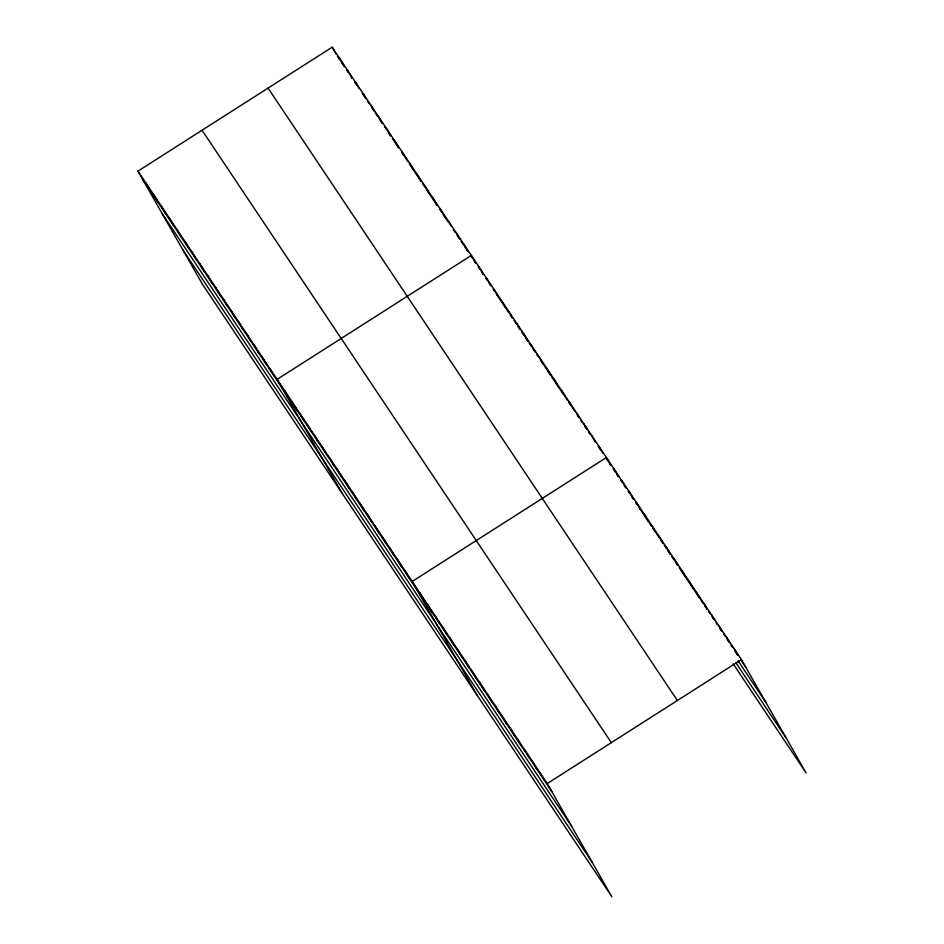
<?xml version="1.0" encoding="UTF-8"?>
<svg xmlns="http://www.w3.org/2000/svg" width="944" height="944" viewBox="0 0 944 944"><rect width="100%" height="100%" fill="white"/><g stroke="black" fill="none" stroke-linecap="round" stroke-linejoin="round"><path stroke-width="1.42" d="M137.954 171.147L547.249 783.555L611.854 896.8L202.547 284.392L137.954 171.147L332.146 47.2L741.453 659.608L806.046 772.853L733.252 663.939M547.249 783.555L741.453 659.608M337.468 56.321L339.793 59.791M341.339 62.103L343.651 65.573M346.743 70.21L348.289 72.523M350.613 75.992L352.159 78.305L347.616 70.34M354.472 81.774L356.797 85.243M362.213 93.338L365.304 97.964M367.617 101.433L369.163 103.746M371.488 107.227L373.8 110.696M375.346 113.009L377.671 116.478M379.217 118.791L382.308 123.416M384.633 126.885L386.179 129.198M388.491 132.667L390.816 136.137L386.273 128.172M392.362 138.449L398.545 147.712L394.002 139.736M401.637 152.338L403.961 155.807M407.82 161.589L401.731 151.311M409.366 163.902L414.003 170.84L409.46 162.875M414.782 171.997L420.965 181.248M422.511 183.573L424.835 187.042M426.381 189.355L429.473 193.98L424.93 186.015M430.24 195.137L437.202 205.544L432.659 197.579M439.515 209.013L441.839 212.483M443.385 214.795L448.022 221.746M453.439 229.84L454.984 232.153M457.297 235.622L458.843 237.935M461.168 241.404L463.48 244.874M465.038 247.186L467.351 250.656M470.442 255.281L471.988 257.594M474.313 261.075L475.859 263.388L471.316 255.423L277.123 379.37L341.716 492.615M478.112 266.751L479.611 268.993M481.865 272.368L483.363 274.61L478.82 266.645M485.605 277.984L487.116 280.226M489.358 283.589L490.868 285.843L486.325 277.866M493.11 289.206L494.621 291.448M496.863 294.823L498.373 297.065L493.818 289.1M499.116 298.186L505.123 307.166M506.621 309.42L508.875 312.783M510.374 315.025L512.627 318.399M514.126 320.641L516.38 324.016M517.878 326.258L520.132 329.621M521.631 331.875L523.885 335.238M525.383 337.48L527.637 340.855M529.136 343.097L531.389 346.472M532.888 348.714L534.387 350.956M536.64 354.33L538.139 356.572M540.393 359.935L543.39 364.431L538.847 356.466M544.145 365.552L550.895 375.653L546.352 367.688M551.65 376.786L563.651 394.745M567.403 400.362L561.361 390.143M568.902 402.604L571.155 405.967M574.908 411.584L568.866 401.377M577.162 414.959L578.66 417.201M580.914 420.564L582.413 422.818M584.666 426.181L586.165 428.423M588.407 431.797L589.917 434.039M598.166 446.394L600.419 449.757M605.67 457.616L607.924 460.991M609.423 463.233L610.921 465.475L606.378 457.51L412.186 581.457L476.779 694.701M613.175 468.849L615.429 472.212M616.928 474.454L618.426 476.708L613.883 468.743M620.68 480.071L622.179 482.313M624.432 485.688L625.931 487.93L621.388 479.965M628.185 491.305L629.683 493.547M631.937 496.91L633.436 499.164L628.893 491.187M635.69 502.527L637.188 504.769M639.442 508.143L640.941 510.385L636.398 502.42M641.684 511.506L648.445 521.619L643.902 513.642M649.189 522.74L651.443 526.103M652.941 528.345L655.195 531.72M656.694 533.962L658.947 537.337M660.446 539.579L662.7 542.942M664.198 545.195L666.452 548.558M667.951 550.8L670.205 554.175L666.405 547.331M671.703 556.417L673.957 559.792M675.456 562.034L677.709 565.397L673.91 558.553M679.208 567.651L685.958 577.752L681.415 569.787M686.713 578.873L693.462 588.973L688.919 581.008M694.218 590.106L699.469 597.965M700.967 600.207L703.221 603.57M704.72 605.824L706.973 609.187M708.472 611.429L709.971 613.683M712.224 617.046L713.723 619.288M715.977 622.662L717.475 624.904M719.729 628.279L721.228 630.521M723.482 633.884L724.98 636.138M727.234 639.501L728.733 641.743M730.986 645.118L732.485 647.36M734.739 650.735L737.736 655.219L733.948 648.375M740.745 659.714L745.996 667.573M738.043 660.776L765.808 702.312M735.954 662.889L786.222 738.114M268.072 88.099L677.367 700.507M202.04 130.248L611.334 742.645M142.497 179.112L551.803 791.52M162.321 213.863L571.616 826.26M182.735 249.653L592.03 862.061M726.443 637.153L729.688 642.84M718.939 625.919L722.184 631.607M711.434 614.697L714.679 620.385M703.929 603.464L707.174 609.151M696.424 592.242L700.318 599.062M658.912 536.098L662.806 542.93M651.407 524.876L655.95 532.841M598.874 446.288L602.768 453.108M591.369 435.054L595.263 441.886M583.864 423.832L587.109 429.52M576.359 412.599L579.616 418.286M553.857 378.922L558.4 386.887M531.342 345.233L535.236 352.065M523.837 334.011L527.731 340.843M516.333 322.777L520.227 329.609M508.828 311.555L512.722 318.388M501.323 300.322L505.866 308.299M463.575 243.847L465.534 247.269M466.832 249.535L468.13 251.812M455.846 232.283L459.74 239.115M448.117 220.719L451.362 226.407M440.388 209.143L444.931 217.108M417.189 174.439L421.083 181.272M378.532 116.608L382.438 123.44M370.803 105.044L374.697 111.864M363.074 93.468L366.319 99.155M355.345 81.904L359.239 88.736M339.887 58.764L344.43 66.729M332.146 47.2L336.04 54.032M539.756 772.322L544.299 780.287M532.251 761.1L536.794 769.065M524.746 749.866L529.289 757.843M517.241 738.645L521.784 746.61M509.736 727.411L514.279 735.388M502.232 716.189L506.775 724.154M494.727 704.956L499.27 712.932M487.222 693.734L491.765 701.699M479.717 682.512L484.26 690.477M472.212 671.278L476.755 679.243M464.708 660.057L469.262 668.022M457.215 648.823L461.758 656.788M449.71 637.601L454.253 645.566M442.205 626.368L446.748 634.333M434.7 615.146L439.243 623.111M427.195 603.912L431.738 611.877M419.691 592.69L424.234 600.655M404.681 570.235L409.224 578.2M397.176 559.001L401.719 566.966M389.671 547.78L394.214 555.745M382.167 536.546L386.71 544.523M374.662 525.324L379.217 533.289M367.169 514.091L371.712 522.067M359.664 502.869L364.207 510.834M352.159 491.635L356.702 499.612M344.654 480.413L349.197 488.378M337.15 469.192L341.693 477.157M329.645 457.958L334.188 465.923M322.14 446.736L326.683 454.701M314.635 435.503L319.178 443.468M307.13 424.281L311.673 432.246M299.626 413.047L304.169 421.012M292.121 401.825L296.676 409.79M284.628 390.592L289.171 398.557M269.382 367.794L273.925 375.771M261.653 356.23L266.196 364.195M253.924 344.666L258.467 352.631M246.195 333.102L250.738 341.067M238.466 321.526L243.009 329.491M230.725 309.962L235.28 317.927M222.996 298.398L227.539 306.363M215.267 286.823L219.81 294.788M207.538 275.259L212.081 283.224M199.809 263.695L204.352 271.66M192.08 252.119L196.623 260.084M184.34 240.555L188.883 248.52M176.611 228.991L181.154 236.956M168.882 217.415L173.425 225.392M161.153 205.851L165.696 213.816M153.424 194.287L157.967 202.252M145.683 182.723L150.238 190.688"/></g></svg>
